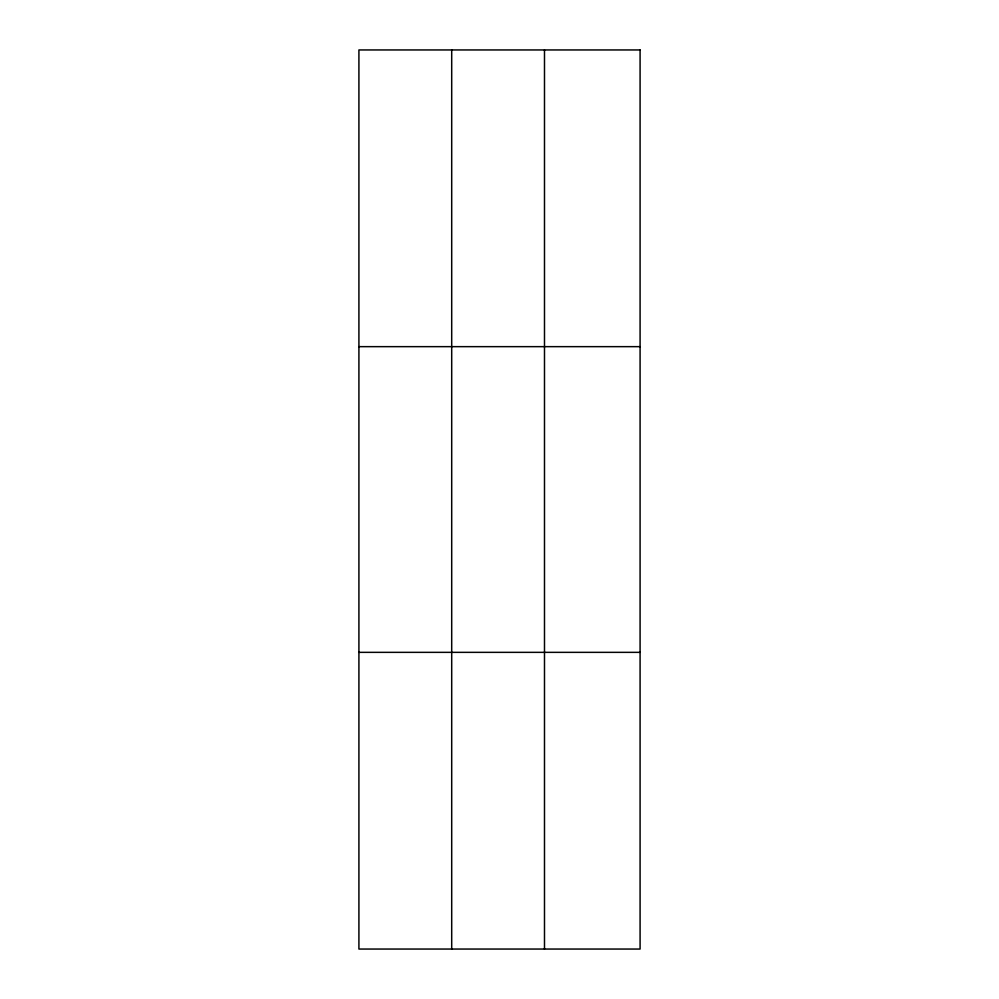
<?xml version="1.0" encoding="UTF-8"?>
<svg xmlns="http://www.w3.org/2000/svg" width="999" height="999" viewBox="0 0 999 999"><rect width="100%" height="100%" fill="white"/><g stroke="black" fill="none" stroke-linecap="round" stroke-linejoin="round"><path stroke-width="1.5" d="M451.698 49.95L451.698 949.05M544.492 49.95L544.492 949.05M358.916 346.653L640.084 346.653M358.916 652.347L640.084 652.347M640.084 49.95L640.084 949.05L358.916 949.05L358.916 49.95L640.084 49.95"/></g></svg>
